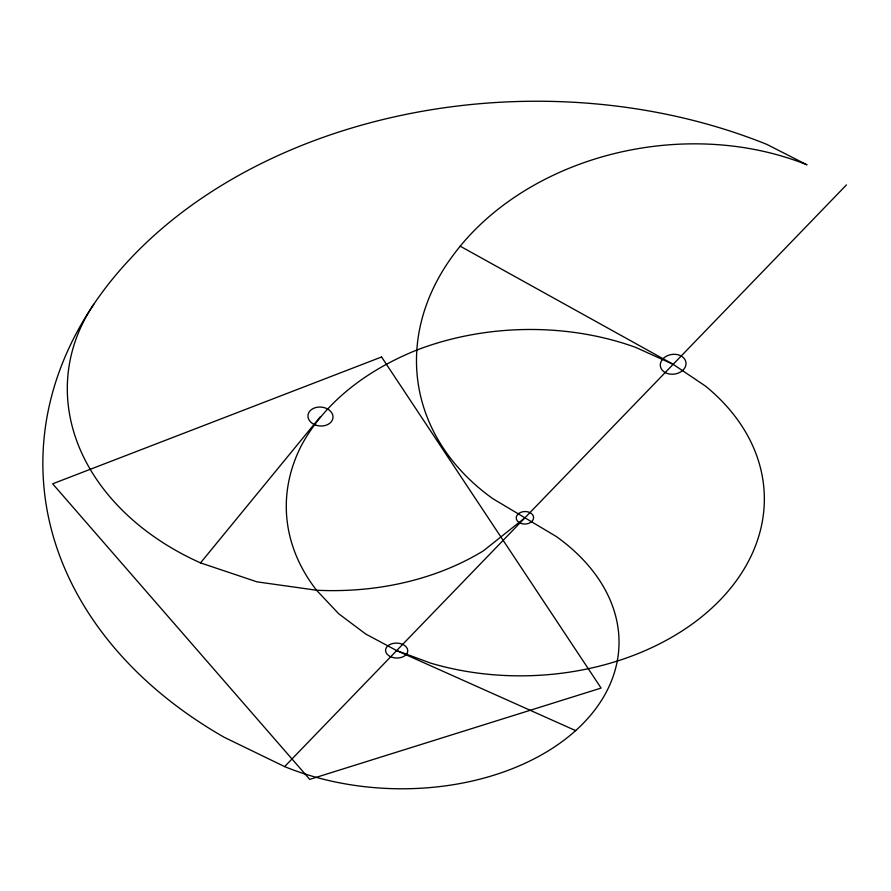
<?xml version="1.0" encoding="UTF-8"?>
<svg xmlns="http://www.w3.org/2000/svg" width="891" height="891" viewBox="0 0 891 891"><rect width="100%" height="100%" fill="white"/><g stroke="black" fill="none" stroke-linecap="round" stroke-linejoin="round"><path stroke-width="1.34" d="M396.673 650.586L430.754 663.149A239.1 173.11 -1.9 0 0 718.458 601.703A239.1 173.11 -1.9 0 0 705.416 386.048L673.162 364.33L635.406 347.278A239.1 173.11 -1.9 0 0 416.821 350.052C369.843 368.907 326.184 399.903 301.603 445.132A239.1 173.11 -1.9 0 0 316.55 590.232L338.725 613.776L365.711 634.024L396.673 650.586L575.642 730.609M524.922 517.805L483.412 550.816A252.342 191.008 5.5 0 1 316.55 590.232L256.964 581.845L200.52 562.889L320.482 416.576M284.619 766.605A222.917 150.367 1.8 0 0 571.822 733.95A222.917 150.367 1.8 0 0 556.285 536.505L492.946 498.748A259.593 200.074 -8.4 0 1 470.548 234.4A259.593 200.074 -8.4 0 1 807.001 164.835L766.85 144.398A483.824 354.395 -1.9 0 0 126.656 262.678A483.824 354.395 -1.9 0 0 224.231 737.303L284.619 766.605L846.45 184.905M460.19 246.183L673.162 364.33M200.52 562.889A252.342 191.008 5.5 0 1 93.767 304.31M406.909 653.626L406.006 654.762A11.104 7.473 1.8 0 1 390.692 656.756A11.104 7.473 1.8 0 1 387.295 646.398L388.476 645.385A11.104 7.473 1.8 0 1 402.654 644.371A11.104 7.473 1.8 0 1 406.909 653.626M663.049 358.717L661.824 360.242A12.919 9.912 -8.2 0 0 665.176 372.561A12.919 9.912 -8.2 0 0 681.671 371.246L683.219 369.91A12.919 9.912 -8.2 0 0 681.158 356.01A12.919 9.912 -8.2 0 0 663.049 358.717M518.796 513.439L517.816 514.285A8.687 6.27 -1.8 0 0 518.762 522.304L519.921 522.984A8.687 6.27 -1.8 0 0 531.025 522.159L532.005 521.313A8.687 6.27 -1.8 0 0 530.546 512.915A8.687 6.27 -1.8 0 0 518.796 513.439M381.571 356.99L52.658 483.802L309.745 779.38L601.102 688.064L381.571 356.99M316.015 425.207L314.055 424.417A12.563 9.467 5.4 0 1 309.734 411.208A12.563 9.467 5.4 0 1 326.964 408.668L328.734 409.726A12.563 9.467 5.4 0 1 331.229 421.855A12.563 9.467 5.4 0 1 316.015 425.207"/></g></svg>
